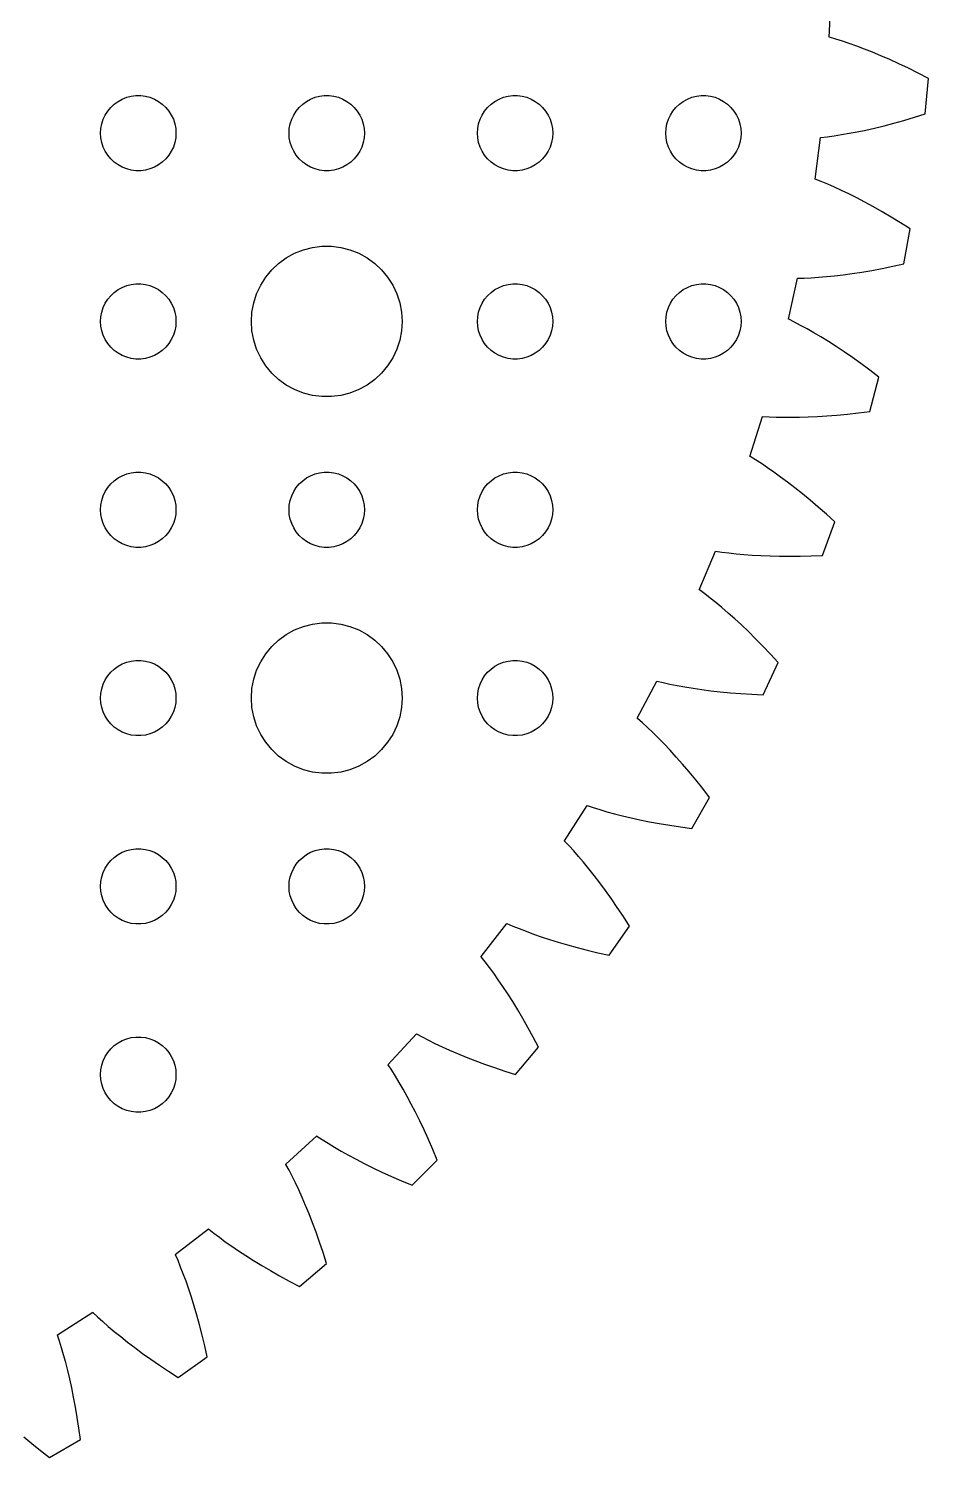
# Model space of a CAD drawing. Header units: metres. Extents: x -69 to 69, y 41 to 179.
# Drawn here: x 33.1 to 69, y 49.8 to 106.7 of the extents above; entities that cross this region are included whole.
import ezdxf

# ---------------------------------------------------------------- set-up
doc = ezdxf.new("R2010")
doc.units = ezdxf.units.M

msp = doc.modelspace()

# ---------------------------------------------------------------- linework, layer by layer
for p, q in [((65.0096, 106.325), (65.0856, 107.995)), ((65.0212, 106.324), (65.0096, 106.325)), ((65.2675, 106.25), (65.0212, 106.324)), ((65.5295, 106.166), (65.2675, 106.25)), ((65.8072, 106.072), (65.5295, 106.166)), ((66.1001, 105.967), (65.8072, 106.072)), ((66.4079, 105.85), (66.1001, 105.967)), ((66.7305, 105.722), (66.4079, 105.85)), ((67.0674, 105.582), (66.7305, 105.722)), ((67.4184, 105.429), (67.0674, 105.582)), ((67.783, 105.262), (67.4184, 105.429)), ((68.161, 105.082), (67.783, 105.262)), ((68.552, 104.888), (68.161, 105.082)), ((68.9556, 104.678), (68.552, 104.888)), ((68.8321, 103.267), (68.9556, 104.678)), ((36.4065, 103.527), (36.5439, 103.656)), ((36.5439, 103.656), (36.6963, 103.766)), ((36.6963, 103.766), (36.8613, 103.857)), ((36.8613, 103.857), (37.0365, 103.927)), ((37.0365, 103.927), (37.2189, 103.973)), ((37.2189, 103.973), (37.4058, 103.997)), ((37.4058, 103.997), (37.5942, 103.997)), ((37.5942, 103.997), (37.7811, 103.973)), ((37.7811, 103.973), (37.9635, 103.927)), ((37.9635, 103.927), (38.1387, 103.857)), ((38.1387, 103.857), (38.3037, 103.766)), ((38.3037, 103.766), (38.4561, 103.656)), ((38.4561, 103.656), (38.5934, 103.527)), ((43.9065, 103.527), (44.0439, 103.656)), ((44.0439, 103.656), (44.1963, 103.766)), ((44.1963, 103.766), (44.3613, 103.857)), ((44.3613, 103.857), (44.5365, 103.927)), ((44.5365, 103.927), (44.7189, 103.973)), ((44.7189, 103.973), (44.9058, 103.997)), ((44.9058, 103.997), (45.0942, 103.997)), ((45.0942, 103.997), (45.2811, 103.973)), ((45.2811, 103.973), (45.4635, 103.927)), ((45.4635, 103.927), (45.6387, 103.857)), ((45.6387, 103.857), (45.8037, 103.766)), ((45.8037, 103.766), (45.9561, 103.656)), ((45.9561, 103.656), (46.0934, 103.527)), ((51.4065, 103.527), (51.5439, 103.656)), ((51.5439, 103.656), (51.6963, 103.766)), ((51.6963, 103.766), (51.8613, 103.857)), ((51.8613, 103.857), (52.0365, 103.927)), ((52.0365, 103.927), (52.2189, 103.973)), ((52.2189, 103.973), (52.4058, 103.997)), ((52.4058, 103.997), (52.5942, 103.997)), ((52.5942, 103.997), (52.7811, 103.973)), ((52.7811, 103.973), (52.9635, 103.927)), ((52.9635, 103.927), (53.1387, 103.857)), ((53.1387, 103.857), (53.3037, 103.766)), ((53.3037, 103.766), (53.4561, 103.656)), ((53.4561, 103.656), (53.5934, 103.527)), ((58.9065, 103.527), (59.0439, 103.656)), ((59.0439, 103.656), (59.1963, 103.766)), ((59.1963, 103.766), (59.3613, 103.857)), ((59.3613, 103.857), (59.5365, 103.927)), ((59.5365, 103.927), (59.7189, 103.973)), ((59.7189, 103.973), (59.9058, 103.997)), ((59.9058, 103.997), (60.0942, 103.997)), ((60.0942, 103.997), (60.2811, 103.973)), ((60.2811, 103.973), (60.4635, 103.927)), ((60.4635, 103.927), (60.6387, 103.857)), ((60.6387, 103.857), (60.8037, 103.766)), ((60.8037, 103.766), (60.9561, 103.656)), ((60.9561, 103.656), (61.0934, 103.527)), ((36.0471, 102.873), (36.1053, 103.052)), ((36.1053, 103.052), (36.1855, 103.223)), ((36.1855, 103.223), (36.2865, 103.382)), ((36.2865, 103.382), (36.4065, 103.527)), ((38.5934, 103.527), (38.7135, 103.382)), ((38.7135, 103.382), (38.8145, 103.223)), ((38.8145, 103.223), (38.8947, 103.052)), ((38.8947, 103.052), (38.9529, 102.873)), ((43.5471, 102.873), (43.6053, 103.052)), ((43.6053, 103.052), (43.6855, 103.223)), ((43.6855, 103.223), (43.7865, 103.382)), ((43.7865, 103.382), (43.9065, 103.527)), ((46.0934, 103.527), (46.2135, 103.382)), ((46.2135, 103.382), (46.3145, 103.223)), ((46.3145, 103.223), (46.3947, 103.052)), ((46.3947, 103.052), (46.4529, 102.873)), ((51.0471, 102.873), (51.1053, 103.052)), ((51.1053, 103.052), (51.1855, 103.223)), ((51.1855, 103.223), (51.2865, 103.382)), ((51.2865, 103.382), (51.4065, 103.527)), ((53.5934, 103.527), (53.7135, 103.382)), ((53.7135, 103.382), (53.8145, 103.223)), ((53.8145, 103.223), (53.8947, 103.052)), ((53.8947, 103.052), (53.9529, 102.873)), ((58.5471, 102.873), (58.6053, 103.052)), ((58.6053, 103.052), (58.6855, 103.223)), ((58.6855, 103.223), (58.7865, 103.382)), ((58.7865, 103.382), (58.9065, 103.527)), ((61.0934, 103.527), (61.2135, 103.382)), ((61.2135, 103.382), (61.3145, 103.223)), ((61.3145, 103.223), (61.3947, 103.052)), ((61.3947, 103.052), (61.4529, 102.873)), ((67.9795, 103.007), (68.3983, 103.131)), ((68.3983, 103.131), (68.8321, 103.267)), ((36, 102.5), (36.0118, 102.688)), ((36.0118, 102.312), (36, 102.5)), ((36.0118, 102.688), (36.0471, 102.873)), ((38.9529, 102.873), (38.9882, 102.688)), ((38.9882, 102.688), (39, 102.5)), ((39, 102.5), (38.9882, 102.312)), ((43.5, 102.5), (43.5118, 102.688)), ((43.5118, 102.312), (43.5, 102.5)), ((43.5118, 102.688), (43.5471, 102.873)), ((46.4529, 102.873), (46.4882, 102.688)), ((46.4882, 102.688), (46.5, 102.5)), ((46.5, 102.5), (46.4882, 102.312)), ((51, 102.5), (51.0118, 102.688)), ((51.0118, 102.312), (51, 102.5)), ((51.0118, 102.688), (51.0471, 102.873)), ((53.9529, 102.873), (53.9882, 102.688)), ((53.9882, 102.688), (54, 102.5)), ((54, 102.5), (53.9882, 102.312)), ((58.5, 102.5), (58.5118, 102.688)), ((58.5118, 102.312), (58.5, 102.5)), ((58.5118, 102.688), (58.5471, 102.873)), ((61.4529, 102.873), (61.4882, 102.688)), ((61.4882, 102.688), (61.5, 102.5)), ((61.5, 102.5), (61.4882, 102.312)), ((65.1998, 102.397), (65.4896, 102.442)), ((65.4896, 102.442), (65.7962, 102.494)), ((65.7962, 102.494), (66.1196, 102.555)), ((66.1196, 102.555), (66.4595, 102.625)), ((66.4595, 102.625), (66.8157, 102.705)), ((66.8157, 102.705), (67.1879, 102.795)), ((67.1879, 102.795), (67.5759, 102.895)), ((67.5759, 102.895), (67.9795, 103.007)), ((36.0471, 102.127), (36.0118, 102.312)), ((36.1053, 101.948), (36.0471, 102.127)), ((36.1855, 101.777), (36.1053, 101.948)), ((38.8947, 101.948), (38.8145, 101.777)), ((38.9529, 102.127), (38.8947, 101.948)), ((38.9882, 102.312), (38.9529, 102.127)), ((43.5471, 102.127), (43.5118, 102.312)), ((43.6053, 101.948), (43.5471, 102.127)), ((43.6855, 101.777), (43.6053, 101.948)), ((46.3947, 101.948), (46.3145, 101.777)), ((46.4529, 102.127), (46.3947, 101.948)), ((46.4882, 102.312), (46.4529, 102.127)), ((51.0471, 102.127), (51.0118, 102.312)), ((51.1053, 101.948), (51.0471, 102.127)), ((51.1855, 101.777), (51.1053, 101.948)), ((53.8947, 101.948), (53.8145, 101.777)), ((53.9529, 102.127), (53.8947, 101.948)), ((53.9882, 102.312), (53.9529, 102.127)), ((58.5471, 102.127), (58.5118, 102.312)), ((58.6053, 101.948), (58.5471, 102.127)), ((58.6855, 101.777), (58.6053, 101.948)), ((61.3947, 101.948), (61.3145, 101.777)), ((61.4529, 102.127), (61.3947, 101.948)), ((61.4882, 102.312), (61.4529, 102.127)), ((64.442, 100.673), (64.6632, 102.33)), ((64.6632, 102.33), (64.6716, 102.329)), ((64.6716, 102.329), (64.9271, 102.36)), ((64.9271, 102.36), (65.1998, 102.397)), ((36.2865, 101.618), (36.1855, 101.777)), ((36.4065, 101.473), (36.2865, 101.618)), ((36.5439, 101.344), (36.4065, 101.473)), ((36.6963, 101.234), (36.5439, 101.344)), ((38.4561, 101.344), (38.3037, 101.234)), ((38.5934, 101.473), (38.4561, 101.344)), ((38.7135, 101.618), (38.5934, 101.473)), ((38.8145, 101.777), (38.7135, 101.618)), ((43.7865, 101.618), (43.6855, 101.777)), ((43.9065, 101.473), (43.7865, 101.618)), ((44.0439, 101.344), (43.9065, 101.473)), ((44.1963, 101.234), (44.0439, 101.344)), ((45.9561, 101.344), (45.8037, 101.234)), ((46.0934, 101.473), (45.9561, 101.344)), ((46.2135, 101.618), (46.0934, 101.473)), ((46.3145, 101.777), (46.2135, 101.618)), ((51.2865, 101.618), (51.1855, 101.777)), ((51.4065, 101.473), (51.2865, 101.618)), ((51.5439, 101.344), (51.4065, 101.473)), ((51.6963, 101.234), (51.5439, 101.344)), ((53.4561, 101.344), (53.3037, 101.234)), ((53.5934, 101.473), (53.4561, 101.344)), ((53.7135, 101.618), (53.5934, 101.473)), ((53.8145, 101.777), (53.7135, 101.618)), ((58.7865, 101.618), (58.6855, 101.777)), ((58.9065, 101.473), (58.7865, 101.618)), ((59.0439, 101.344), (58.9065, 101.473)), ((59.1963, 101.234), (59.0439, 101.344)), ((60.9561, 101.344), (60.8037, 101.234)), ((61.0934, 101.473), (60.9561, 101.344)), ((61.2135, 101.618), (61.0934, 101.473)), ((61.3145, 101.777), (61.2135, 101.618)), ((36.8613, 101.143), (36.6963, 101.234)), ((37.0365, 101.073), (36.8613, 101.143)), ((37.2189, 101.027), (37.0365, 101.073)), ((37.4058, 101.003), (37.2189, 101.027)), ((37.5942, 101.003), (37.4058, 101.003)), ((37.7811, 101.027), (37.5942, 101.003)), ((37.9635, 101.073), (37.7811, 101.027)), ((38.1387, 101.143), (37.9635, 101.073)), ((38.3037, 101.234), (38.1387, 101.143)), ((44.3613, 101.143), (44.1963, 101.234)), ((44.5365, 101.073), (44.3613, 101.143)), ((44.7189, 101.027), (44.5365, 101.073)), ((44.9058, 101.003), (44.7189, 101.027)), ((45.0942, 101.003), (44.9058, 101.003)), ((45.2811, 101.027), (45.0942, 101.003)), ((45.4635, 101.073), (45.2811, 101.027)), ((45.6387, 101.143), (45.4635, 101.073)), ((45.8037, 101.234), (45.6387, 101.143)), ((51.8613, 101.143), (51.6963, 101.234)), ((52.0365, 101.073), (51.8613, 101.143)), ((52.2189, 101.027), (52.0365, 101.073)), ((52.4058, 101.003), (52.2189, 101.027)), ((52.5942, 101.003), (52.4058, 101.003)), ((52.7811, 101.027), (52.5942, 101.003)), ((52.9635, 101.073), (52.7811, 101.027)), ((53.1387, 101.143), (52.9635, 101.073)), ((53.3037, 101.234), (53.1387, 101.143)), ((59.3613, 101.143), (59.1963, 101.234)), ((59.5365, 101.073), (59.3613, 101.143)), ((59.7189, 101.027), (59.5365, 101.073)), ((59.9058, 101.003), (59.7189, 101.027)), ((60.0942, 101.003), (59.9058, 101.003)), ((60.2811, 101.027), (60.0942, 101.003)), ((60.4635, 101.073), (60.2811, 101.027)), ((60.6387, 101.143), (60.4635, 101.073)), ((60.8037, 101.234), (60.6387, 101.143)), ((64.4534, 100.671), (64.442, 100.673)), ((64.6922, 100.576), (64.4534, 100.671)), ((64.946, 100.469), (64.6922, 100.576)), ((65.2144, 100.351), (64.946, 100.469)), ((65.497, 100.221), (65.2144, 100.351)), ((65.7936, 100.078), (65.497, 100.221)), ((66.1037, 99.9227), (65.7936, 100.078)), ((66.4271, 99.7536), (66.1037, 99.9227)), ((66.7634, 99.5704), (66.4271, 99.7536)), ((67.1122, 99.3728), (66.7634, 99.5704)), ((67.473, 99.1603), (67.1122, 99.3728)), ((67.8456, 98.9324), (67.473, 99.1603)), ((68.2294, 98.6886), (67.8456, 98.9324)), ((67.9834, 97.2935), (68.2294, 98.6886)), ((44.0729, 97.8532), (44.4379, 97.9469)), ((44.4379, 97.9469), (44.8116, 97.9941)), ((44.8116, 97.9941), (45.1884, 97.9941)), ((45.1884, 97.9941), (45.5621, 97.9469)), ((45.5621, 97.9469), (45.927, 97.8532)), ((43.0877, 97.3116), (43.3925, 97.533)), ((43.3925, 97.533), (43.7227, 97.7145)), ((43.7227, 97.7145), (44.0729, 97.8532)), ((45.927, 97.8532), (46.2773, 97.7145)), ((46.2773, 97.7145), (46.6075, 97.533)), ((46.6075, 97.533), (46.9123, 97.3116)), ((42.3711, 96.4453), (42.5729, 96.7634)), ((42.5729, 96.7634), (42.8131, 97.0536)), ((42.8131, 97.0536), (43.0877, 97.3116)), ((46.9123, 97.3116), (47.1869, 97.0536)), ((47.1869, 97.0536), (47.427, 96.7634)), ((47.427, 96.7634), (47.6289, 96.4453)), ((64.289, 96.7433), (64.5816, 96.7625)), ((64.5816, 96.7625), (64.8917, 96.7881)), ((64.8917, 96.7881), (65.2191, 96.8206)), ((65.2191, 96.8206), (65.5638, 96.8608)), ((65.5638, 96.8608), (65.9256, 96.9091)), ((65.9256, 96.9091), (66.3042, 96.9662)), ((66.3042, 96.9662), (66.6995, 97.0326)), ((66.6995, 97.0326), (67.1113, 97.1089)), ((67.1113, 97.1089), (67.5393, 97.1956)), ((67.5393, 97.1956), (67.9834, 97.2935)), ((36.5439, 96.1558), (36.6963, 96.2665)), ((36.6963, 96.2665), (36.8613, 96.3573)), ((36.8613, 96.3573), (37.0365, 96.4266)), ((37.0365, 96.4266), (37.2189, 96.4734)), ((37.2189, 96.4734), (37.4058, 96.4971)), ((37.4058, 96.4971), (37.5942, 96.4971)), ((37.5942, 96.4971), (37.7811, 96.4734)), ((37.7811, 96.4734), (37.9635, 96.4266)), ((37.9635, 96.4266), (38.1387, 96.3573)), ((38.1387, 96.3573), (38.3037, 96.2665)), ((38.3037, 96.2665), (38.4561, 96.1558)), ((42.2107, 96.1044), (42.3711, 96.4453)), ((47.6289, 96.4453), (47.7893, 96.1044)), ((51.5439, 96.1558), (51.6963, 96.2665)), ((51.6963, 96.2665), (51.8613, 96.3573)), ((51.8613, 96.3573), (52.0365, 96.4266)), ((52.0365, 96.4266), (52.2189, 96.4734)), ((52.2189, 96.4734), (52.4058, 96.4971)), ((52.4058, 96.4971), (52.5942, 96.4971)), ((52.5942, 96.4971), (52.7811, 96.4734)), ((52.7811, 96.4734), (52.9635, 96.4266)), ((52.9635, 96.4266), (53.1387, 96.3573)), ((53.1387, 96.3573), (53.3037, 96.2665)), ((53.3037, 96.2665), (53.4561, 96.1558)), ((59.0439, 96.1558), (59.1963, 96.2665)), ((59.1963, 96.2665), (59.3613, 96.3573)), ((59.3613, 96.3573), (59.5365, 96.4266)), ((59.5365, 96.4266), (59.7189, 96.4734)), ((59.7189, 96.4734), (59.9058, 96.4971)), ((59.9058, 96.4971), (60.0942, 96.4971)), ((60.0942, 96.4971), (60.2811, 96.4734)), ((60.2811, 96.4734), (60.4635, 96.4266)), ((60.4635, 96.4266), (60.6387, 96.3573)), ((60.6387, 96.3573), (60.8037, 96.2665)), ((60.8037, 96.2665), (60.9561, 96.1558)), ((63.3838, 95.092), (63.7487, 96.7234)), ((63.7487, 96.7234), (63.757, 96.7217)), ((63.757, 96.7217), (64.0141, 96.7299)), ((64.0141, 96.7299), (64.289, 96.7433)), ((36.1053, 95.5522), (36.1855, 95.7226)), ((36.1855, 95.7226), (36.2865, 95.8817)), ((36.2865, 95.8817), (36.4065, 96.0268)), ((36.4065, 96.0268), (36.5439, 96.1558)), ((38.4561, 96.1558), (38.5934, 96.0268)), ((38.5934, 96.0268), (38.7135, 95.8817)), ((38.7135, 95.8817), (38.8145, 95.7226)), ((38.8145, 95.7226), (38.8947, 95.5522)), ((42.0237, 95.376), (42.0942, 95.7461)), ((42.0942, 95.7461), (42.2107, 96.1044)), ((47.7893, 96.1044), (47.9057, 95.7461)), ((47.9057, 95.7461), (47.9763, 95.376)), ((51.1053, 95.5522), (51.1855, 95.7226)), ((51.1855, 95.7226), (51.2865, 95.8817)), ((51.2865, 95.8817), (51.4065, 96.0268)), ((51.4065, 96.0268), (51.5439, 96.1558)), ((53.4561, 96.1558), (53.5934, 96.0268)), ((53.5934, 96.0268), (53.7135, 95.8817)), ((53.7135, 95.8817), (53.8145, 95.7226)), ((53.8145, 95.7226), (53.8947, 95.5522)), ((58.6053, 95.5522), (58.6855, 95.7226)), ((58.6855, 95.7226), (58.7865, 95.8817)), ((58.7865, 95.8817), (58.9065, 96.0268)), ((58.9065, 96.0268), (59.0439, 96.1558)), ((60.9561, 96.1558), (61.0934, 96.0268)), ((61.0934, 96.0268), (61.2135, 95.8817)), ((61.2135, 95.8817), (61.3145, 95.7226)), ((61.3145, 95.7226), (61.3947, 95.5522)), ((36, 95), (36.0118, 95.188)), ((36.0118, 95.188), (36.0471, 95.373)), ((36.0471, 95.373), (36.1053, 95.5522)), ((38.8947, 95.5522), (38.9529, 95.373)), ((38.9529, 95.373), (38.9882, 95.188)), ((38.9882, 95.188), (39, 95)), ((42, 95), (42.0237, 95.376)), ((47.9763, 95.376), (48, 95)), ((51, 95), (51.0118, 95.188)), ((51.0118, 95.188), (51.0471, 95.373)), ((51.0471, 95.373), (51.1053, 95.5522)), ((53.8947, 95.5522), (53.9529, 95.373)), ((53.9529, 95.373), (53.9882, 95.188)), ((53.9882, 95.188), (54, 95)), ((58.5, 95), (58.5118, 95.188)), ((58.5118, 95.188), (58.5471, 95.373)), ((58.5471, 95.373), (58.6053, 95.5522)), ((61.3947, 95.5522), (61.4529, 95.373)), ((61.4529, 95.373), (61.4882, 95.188)), ((61.4882, 95.188), (61.5, 95)), ((63.3951, 95.0894), (63.3838, 95.092)), ((63.6247, 94.9733), (63.3951, 95.0894)), ((36.0118, 94.812), (36, 95)), ((36.0471, 94.627), (36.0118, 94.812)), ((36.1053, 94.4478), (36.0471, 94.627)), ((38.9529, 94.627), (38.8947, 94.4478)), ((38.9882, 94.812), (38.9529, 94.627)), ((39, 95), (38.9882, 94.812)), ((42.0237, 94.624), (42, 95)), ((42.0942, 94.2539), (42.0237, 94.624)), ((47.9763, 94.624), (47.9057, 94.2539)), ((48, 95), (47.9763, 94.624)), ((51.0118, 94.812), (51, 95)), ((51.0471, 94.627), (51.0118, 94.812)), ((51.1053, 94.4478), (51.0471, 94.627)), ((53.9529, 94.627), (53.8947, 94.4478)), ((53.9882, 94.812), (53.9529, 94.627)), ((54, 95), (53.9882, 94.812)), ((58.5118, 94.812), (58.5, 95)), ((58.5471, 94.627), (58.5118, 94.812)), ((58.6053, 94.4478), (58.5471, 94.627)), ((61.4529, 94.627), (61.3947, 94.4478)), ((61.4882, 94.812), (61.4529, 94.627)), ((61.5, 95), (61.4882, 94.812)), ((63.8682, 94.8449), (63.6247, 94.9733)), ((64.1252, 94.7039), (63.8682, 94.8449)), ((64.3954, 94.5497), (64.1252, 94.7039)), ((64.6785, 94.3818), (64.3954, 94.5497)), ((36.1855, 94.2774), (36.1053, 94.4478)), ((36.2865, 94.1183), (36.1855, 94.2774)), ((36.4065, 93.9732), (36.2865, 94.1183)), ((36.5439, 93.8442), (36.4065, 93.9732)), ((38.5934, 93.9732), (38.4561, 93.8442)), ((38.7135, 94.1183), (38.5934, 93.9732)), ((38.8145, 94.2774), (38.7135, 94.1183)), ((38.8947, 94.4478), (38.8145, 94.2774)), ((42.2107, 93.8956), (42.0942, 94.2539)), ((47.9057, 94.2539), (47.7893, 93.8956)), ((51.1855, 94.2774), (51.1053, 94.4478)), ((51.2865, 94.1183), (51.1855, 94.2774)), ((51.4065, 93.9732), (51.2865, 94.1183)), ((51.5439, 93.8442), (51.4065, 93.9732)), ((53.5934, 93.9732), (53.4561, 93.8442)), ((53.7135, 94.1183), (53.5934, 93.9732)), ((53.8145, 94.2774), (53.7135, 94.1183)), ((53.8947, 94.4478), (53.8145, 94.2774)), ((58.6855, 94.2774), (58.6053, 94.4478)), ((58.7865, 94.1183), (58.6855, 94.2774)), ((58.9065, 93.9732), (58.7865, 94.1183)), ((59.0439, 93.8442), (58.9065, 93.9732)), ((61.0934, 93.9732), (60.9561, 93.8442)), ((61.2135, 94.1183), (61.0934, 93.9732)), ((61.3145, 94.2774), (61.2135, 94.1183)), ((61.3947, 94.4478), (61.3145, 94.2774)), ((64.9739, 94.1997), (64.6785, 94.3818)), ((65.2813, 94.003), (64.9739, 94.1997)), ((65.6004, 93.7913), (65.2813, 94.003)), ((36.6963, 93.7335), (36.5439, 93.8442)), ((36.8613, 93.6428), (36.6963, 93.7335)), ((37.0365, 93.5734), (36.8613, 93.6428)), ((37.2189, 93.5266), (37.0365, 93.5734)), ((37.4058, 93.503), (37.2189, 93.5266)), ((37.5942, 93.503), (37.4058, 93.503)), ((37.7811, 93.5266), (37.5942, 93.503)), ((37.9635, 93.5734), (37.7811, 93.5266)), ((38.1387, 93.6428), (37.9635, 93.5734)), ((38.3037, 93.7335), (38.1387, 93.6428)), ((38.4561, 93.8442), (38.3037, 93.7335)), ((42.3711, 93.5547), (42.2107, 93.8956)), ((42.5729, 93.2366), (42.3711, 93.5547)), ((47.6289, 93.5547), (47.427, 93.2366)), ((47.7893, 93.8956), (47.6289, 93.5547)), ((51.6963, 93.7335), (51.5439, 93.8442)), ((51.8613, 93.6428), (51.6963, 93.7335)), ((52.0365, 93.5734), (51.8613, 93.6428)), ((52.2189, 93.5266), (52.0365, 93.5734)), ((52.4058, 93.503), (52.2189, 93.5266)), ((52.5942, 93.503), (52.4058, 93.503)), ((52.7811, 93.5266), (52.5942, 93.503)), ((52.9635, 93.5734), (52.7811, 93.5266)), ((53.1387, 93.6428), (52.9635, 93.5734)), ((53.3037, 93.7335), (53.1387, 93.6428)), ((53.4561, 93.8442), (53.3037, 93.7335)), ((59.1963, 93.7335), (59.0439, 93.8442)), ((59.3613, 93.6428), (59.1963, 93.7335)), ((59.5365, 93.5734), (59.3613, 93.6428)), ((59.7189, 93.5266), (59.5365, 93.5734)), ((59.9058, 93.503), (59.7189, 93.5266)), ((60.0942, 93.503), (59.9058, 93.503)), ((60.2811, 93.5266), (60.0942, 93.503)), ((60.4635, 93.5734), (60.2811, 93.5266)), ((60.6387, 93.6428), (60.4635, 93.5734)), ((60.8037, 93.7335), (60.6387, 93.6428)), ((60.9561, 93.8442), (60.8037, 93.7335)), ((65.9306, 93.5641), (65.6004, 93.7913)), ((66.2715, 93.3209), (65.9306, 93.5641)), ((42.8131, 92.9464), (42.5729, 93.2366)), ((43.0877, 92.6885), (42.8131, 92.9464)), ((47.1869, 92.9464), (46.9123, 92.6885)), ((47.427, 93.2366), (47.1869, 92.9464)), ((66.6228, 93.0614), (66.2715, 93.3209)), ((66.6172, 91.4167), (66.9839, 92.785)), ((66.9839, 92.785), (66.6228, 93.0614)), ((43.3925, 92.467), (43.0877, 92.6885)), ((43.7227, 92.2855), (43.3925, 92.467)), ((44.0729, 92.1468), (43.7227, 92.2855)), ((46.2773, 92.2855), (45.927, 92.1468)), ((46.6075, 92.467), (46.2773, 92.2855)), ((46.9123, 92.6885), (46.6075, 92.467)), ((44.4379, 92.0531), (44.0729, 92.1468)), ((44.8116, 92.0059), (44.4379, 92.0531)), ((45.1884, 92.0059), (44.8116, 92.0059)), ((45.5621, 92.0531), (45.1884, 92.0059)), ((45.927, 92.1468), (45.5621, 92.0531)), ((61.8433, 89.6245), (62.349, 91.2179)), ((62.349, 91.2179), (62.3571, 91.2154)), ((62.3571, 91.2154), (62.614, 91.2012)), ((62.614, 91.2012), (62.889, 91.1906)), ((62.889, 91.1906), (63.1821, 91.1842)), ((63.1821, 91.1842), (63.4933, 91.1827)), ((63.4933, 91.1827), (63.8223, 91.1866)), ((63.8223, 91.1866), (64.1692, 91.1965)), ((64.1692, 91.1965), (64.5338, 91.2131)), ((64.5338, 91.2131), (64.9159, 91.237)), ((64.9159, 91.237), (65.3155, 91.2687)), ((65.3155, 91.2687), (65.7324, 91.3088)), ((65.7324, 91.3088), (66.1664, 91.3579)), ((66.1664, 91.3579), (66.6172, 91.4167)), ((61.8543, 89.6209), (61.8433, 89.6245)), ((62.0729, 89.4852), (61.8543, 89.6209)), ((62.3043, 89.3361), (62.0729, 89.4852)), ((36.6963, 88.7665), (36.8613, 88.8573)), ((36.8613, 88.8573), (37.0365, 88.9266)), ((37.0365, 88.9266), (37.2189, 88.9734)), ((37.2189, 88.9734), (37.4058, 88.997)), ((37.4058, 88.997), (37.5942, 88.997)), ((37.5942, 88.997), (37.7811, 88.9734)), ((37.7811, 88.9734), (37.9635, 88.9266)), ((37.9635, 88.9266), (38.1387, 88.8573)), ((38.1387, 88.8573), (38.3037, 88.7665)), ((44.1963, 88.7665), (44.3613, 88.8573)), ((44.3613, 88.8573), (44.5365, 88.9266)), ((44.5365, 88.9266), (44.7189, 88.9734)), ((44.7189, 88.9734), (44.9058, 88.997)), ((44.9058, 88.997), (45.0942, 88.997)), ((45.0942, 88.997), (45.2811, 88.9734)), ((45.2811, 88.9734), (45.4635, 88.9266)), ((45.4635, 88.9266), (45.6387, 88.8573)), ((45.6387, 88.8573), (45.8037, 88.7665)), ((51.6963, 88.7665), (51.8613, 88.8573)), ((51.8613, 88.8573), (52.0365, 88.9266)), ((52.0365, 88.9266), (52.2189, 88.9734)), ((52.2189, 88.9734), (52.4058, 88.997)), ((52.4058, 88.997), (52.5942, 88.997)), ((52.5942, 88.997), (52.7811, 88.9734)), ((52.7811, 88.9734), (52.9635, 88.9266)), ((52.9635, 88.9266), (53.1387, 88.8573)), ((53.1387, 88.8573), (53.3037, 88.7665)), ((62.5481, 89.1732), (62.3043, 89.3361)), ((62.8038, 88.996), (62.5481, 89.1732)), ((63.0711, 88.8041), (62.8038, 88.996)), ((63.3495, 88.597), (63.0711, 88.8041)), ((36.1053, 88.0522), (36.1855, 88.2226)), ((36.1855, 88.2226), (36.2865, 88.3817)), ((36.2865, 88.3817), (36.4065, 88.5268)), ((36.4065, 88.5268), (36.5439, 88.6558)), ((36.5439, 88.6558), (36.6963, 88.7665)), ((38.3037, 88.7665), (38.4561, 88.6558)), ((38.4561, 88.6558), (38.5934, 88.5268)), ((38.5934, 88.5268), (38.7135, 88.3817)), ((38.7135, 88.3817), (38.8145, 88.2226)), ((38.8145, 88.2226), (38.8947, 88.0522)), ((43.6053, 88.0522), (43.6855, 88.2226)), ((43.6855, 88.2226), (43.7865, 88.3817)), ((43.7865, 88.3817), (43.9065, 88.5268)), ((43.9065, 88.5268), (44.0439, 88.6558)), ((44.0439, 88.6558), (44.1963, 88.7665)), ((45.8037, 88.7665), (45.9561, 88.6558)), ((45.9561, 88.6558), (46.0934, 88.5268)), ((46.0934, 88.5268), (46.2135, 88.3817)), ((46.2135, 88.3817), (46.3145, 88.2226)), ((46.3145, 88.2226), (46.3947, 88.0522)), ((51.1053, 88.0522), (51.1855, 88.2226)), ((51.1855, 88.2226), (51.2865, 88.3817)), ((51.2865, 88.3817), (51.4065, 88.5268)), ((51.4065, 88.5268), (51.5439, 88.6558)), ((51.5439, 88.6558), (51.6963, 88.7665)), ((53.3037, 88.7665), (53.4561, 88.6558)), ((53.4561, 88.6558), (53.5934, 88.5268)), ((53.5934, 88.5268), (53.7135, 88.3817)), ((53.7135, 88.3817), (53.8145, 88.2226)), ((53.8145, 88.2226), (53.8947, 88.0522)), ((63.6387, 88.3743), (63.3495, 88.597)), ((63.938, 88.1355), (63.6387, 88.3743)), ((36, 87.5), (36.0118, 87.688)), ((36.0118, 87.688), (36.0471, 87.873)), ((36.0471, 87.873), (36.1053, 88.0522)), ((38.8947, 88.0522), (38.9529, 87.873)), ((38.9529, 87.873), (38.9882, 87.688)), ((38.9882, 87.688), (39, 87.5)), ((43.5, 87.5), (43.5118, 87.688)), ((43.5118, 87.688), (43.5471, 87.873)), ((43.5471, 87.873), (43.6053, 88.0522)), ((46.3947, 88.0522), (46.4529, 87.873)), ((46.4529, 87.873), (46.4882, 87.688)), ((46.4882, 87.688), (46.5, 87.5)), ((51, 87.5), (51.0118, 87.688)), ((51.0118, 87.688), (51.0471, 87.873)), ((51.0471, 87.873), (51.1053, 88.0522)), ((53.8947, 88.0522), (53.9529, 87.873)), ((53.9529, 87.873), (53.9882, 87.688)), ((53.9882, 87.688), (54, 87.5)), ((64.2472, 87.8804), (63.938, 88.1355)), ((64.5657, 87.6084), (64.2472, 87.8804)), ((36.0118, 87.312), (36, 87.5)), ((36.0471, 87.127), (36.0118, 87.312)), ((36.1053, 86.9478), (36.0471, 87.127)), ((38.9529, 87.127), (38.8947, 86.9478)), ((38.9882, 87.312), (38.9529, 87.127)), ((39, 87.5), (38.9882, 87.312)), ((43.5118, 87.312), (43.5, 87.5)), ((43.5471, 87.127), (43.5118, 87.312)), ((43.6053, 86.9478), (43.5471, 87.127)), ((46.4529, 87.127), (46.3947, 86.9478)), ((46.4882, 87.312), (46.4529, 87.127)), ((46.5, 87.5), (46.4882, 87.312)), ((51.0118, 87.312), (51, 87.5)), ((51.0471, 87.127), (51.0118, 87.312)), ((51.1053, 86.9478), (51.0471, 87.127)), ((53.9529, 87.127), (53.8947, 86.9478)), ((53.9882, 87.312), (53.9529, 87.127)), ((54, 87.5), (53.9882, 87.312)), ((64.893, 87.3192), (64.5657, 87.6084)), ((65.2286, 87.0125), (64.893, 87.3192)), ((36.1855, 86.7774), (36.1053, 86.9478)), ((36.2865, 86.6183), (36.1855, 86.7774)), ((36.4065, 86.4732), (36.2865, 86.6183)), ((38.7135, 86.6183), (38.5934, 86.4732)), ((38.8145, 86.7774), (38.7135, 86.6183)), ((38.8947, 86.9478), (38.8145, 86.7774)), ((43.6855, 86.7774), (43.6053, 86.9478)), ((43.7865, 86.6183), (43.6855, 86.7774)), ((43.9065, 86.4732), (43.7865, 86.6183)), ((46.2135, 86.6183), (46.0934, 86.4732)), ((46.3145, 86.7774), (46.2135, 86.6183)), ((46.3947, 86.9478), (46.3145, 86.7774)), ((51.1855, 86.7774), (51.1053, 86.9478)), ((51.2865, 86.6183), (51.1855, 86.7774)), ((51.4065, 86.4732), (51.2865, 86.6183)), ((53.7135, 86.6183), (53.5934, 86.4732)), ((53.8145, 86.7774), (53.7135, 86.6183)), ((53.8947, 86.9478), (53.8145, 86.7774)), ((64.7441, 85.6813), (65.2286, 87.0125)), ((36.5439, 86.3442), (36.4065, 86.4732)), ((36.6963, 86.2335), (36.5439, 86.3442)), ((36.8613, 86.1428), (36.6963, 86.2335)), ((37.0365, 86.0734), (36.8613, 86.1428)), ((37.2189, 86.0266), (37.0365, 86.0734)), ((37.4058, 86.003), (37.2189, 86.0266)), ((37.5942, 86.003), (37.4058, 86.003)), ((37.7811, 86.0266), (37.5942, 86.003)), ((37.9635, 86.0734), (37.7811, 86.0266)), ((38.1387, 86.1428), (37.9635, 86.0734)), ((38.3037, 86.2335), (38.1387, 86.1428)), ((38.4561, 86.3442), (38.3037, 86.2335)), ((38.5934, 86.4732), (38.4561, 86.3442)), ((44.0439, 86.3442), (43.9065, 86.4732)), ((44.1963, 86.2335), (44.0439, 86.3442)), ((44.3613, 86.1428), (44.1963, 86.2335)), ((44.5365, 86.0734), (44.3613, 86.1428)), ((44.7189, 86.0266), (44.5365, 86.0734)), ((44.9058, 86.003), (44.7189, 86.0266)), ((45.0942, 86.003), (44.9058, 86.003)), ((45.2811, 86.0266), (45.0942, 86.003)), ((45.4635, 86.0734), (45.2811, 86.0266)), ((45.6387, 86.1428), (45.4635, 86.0734)), ((45.8037, 86.2335), (45.6387, 86.1428)), ((45.9561, 86.3442), (45.8037, 86.2335)), ((46.0934, 86.4732), (45.9561, 86.3442)), ((51.5439, 86.3442), (51.4065, 86.4732)), ((51.6963, 86.2335), (51.5439, 86.3442)), ((51.8613, 86.1428), (51.6963, 86.2335)), ((52.0365, 86.0734), (51.8613, 86.1428)), ((52.2189, 86.0266), (52.0365, 86.0734)), ((52.4058, 86.003), (52.2189, 86.0266)), ((52.5942, 86.003), (52.4058, 86.003)), ((52.7811, 86.0266), (52.5942, 86.003)), ((52.9635, 86.0734), (52.7811, 86.0266)), ((53.1387, 86.1428), (52.9635, 86.0734)), ((53.3037, 86.2335), (53.1387, 86.1428)), ((53.4561, 86.3442), (53.3037, 86.2335)), ((53.5934, 86.4732), (53.4561, 86.3442)), ((59.8321, 84.312), (60.4747, 85.8553)), ((60.4747, 85.8553), (60.4826, 85.8521)), ((60.4826, 85.8521), (60.7373, 85.8156)), ((60.7373, 85.8156), (61.0103, 85.781)), ((61.0103, 85.781), (61.3018, 85.7491)), ((61.3018, 85.7491), (61.6116, 85.7205)), ((61.6116, 85.7205), (61.9398, 85.6957)), ((61.9398, 85.6957), (62.2862, 85.6754)), ((62.2862, 85.6754), (62.6508, 85.6601)), ((62.6508, 85.6601), (63.0336, 85.6506)), ((63.0336, 85.6506), (63.4344, 85.6473)), ((63.4344, 85.6473), (63.8532, 85.6509)), ((63.8532, 85.6509), (64.2898, 85.6621)), ((64.2898, 85.6621), (64.7441, 85.6813)), ((59.8428, 84.3075), (59.8321, 84.312)), ((60.0487, 84.1532), (59.8428, 84.3075)), ((60.2662, 83.9846), (60.0487, 84.1532)), ((60.4949, 83.8011), (60.2662, 83.9846)), ((60.7342, 83.6022), (60.4949, 83.8011)), ((60.9838, 83.3877), (60.7342, 83.6022)), ((61.2431, 83.1572), (60.9838, 83.3877)), ((61.5117, 82.9101), (61.2431, 83.1572)), ((43.0877, 82.3116), (43.3925, 82.533)), ((43.3925, 82.533), (43.7227, 82.7145)), ((43.7227, 82.7145), (44.0729, 82.8532)), ((44.0729, 82.8532), (44.4379, 82.9469)), ((44.4379, 82.9469), (44.8116, 82.9941)), ((44.8116, 82.9941), (45.1884, 82.9941)), ((45.1884, 82.9941), (45.5621, 82.9469)), ((45.5621, 82.9469), (45.927, 82.8532)), ((45.927, 82.8532), (46.2773, 82.7145)), ((46.2773, 82.7145), (46.6075, 82.533)), ((46.6075, 82.533), (46.9123, 82.3116)), ((61.7891, 82.6462), (61.5117, 82.9101)), ((62.0749, 82.365), (61.7891, 82.6462)), ((42.5729, 81.7634), (42.8131, 82.0536)), ((42.8131, 82.0536), (43.0877, 82.3116)), ((46.9123, 82.3116), (47.1869, 82.0536)), ((47.1869, 82.0536), (47.427, 81.7634)), ((62.3684, 82.0663), (62.0749, 82.365)), ((62.6693, 81.7498), (62.3684, 82.0663)), ((36.8613, 81.3573), (37.0365, 81.4266)), ((37.0365, 81.4266), (37.2189, 81.4734)), ((37.2189, 81.4734), (37.4058, 81.497)), ((37.4058, 81.497), (37.5942, 81.497)), ((37.5942, 81.497), (37.7811, 81.4734)), ((37.7811, 81.4734), (37.9635, 81.4266)), ((37.9635, 81.4266), (38.1387, 81.3573)), ((42.2107, 81.1044), (42.3711, 81.4453)), ((42.3711, 81.4453), (42.5729, 81.7634)), ((47.427, 81.7634), (47.6289, 81.4453)), ((47.6289, 81.4453), (47.7893, 81.1044)), ((51.8613, 81.3573), (52.0365, 81.4266)), ((52.0365, 81.4266), (52.2189, 81.4734)), ((52.2189, 81.4734), (52.4058, 81.497)), ((52.4058, 81.497), (52.5942, 81.497)), ((52.5942, 81.497), (52.7811, 81.4734)), ((52.7811, 81.4734), (52.9635, 81.4266)), ((52.9635, 81.4266), (53.1387, 81.3573)), ((62.3782, 80.131), (62.9769, 81.4149)), ((62.9769, 81.4149), (62.6693, 81.7498)), ((36.1855, 80.7226), (36.2865, 80.8817)), ((36.2865, 80.8817), (36.4065, 81.0268)), ((36.4065, 81.0268), (36.5439, 81.1558)), ((36.5439, 81.1558), (36.6963, 81.2665)), ((36.6963, 81.2665), (36.8613, 81.3573)), ((38.1387, 81.3573), (38.3037, 81.2665)), ((38.3037, 81.2665), (38.4561, 81.1558)), ((38.4561, 81.1558), (38.5934, 81.0268)), ((38.5934, 81.0268), (38.7135, 80.8817)), ((38.7135, 80.8817), (38.8145, 80.7226)), ((42.0942, 80.7461), (42.2107, 81.1044)), ((47.7893, 81.1044), (47.9057, 80.7461)), ((51.1855, 80.7226), (51.2865, 80.8817)), ((51.2865, 80.8817), (51.4065, 81.0268)), ((51.4065, 81.0268), (51.5439, 81.1558)), ((51.5439, 81.1558), (51.6963, 81.2665)), ((51.6963, 81.2665), (51.8613, 81.3573)), ((53.1387, 81.3573), (53.3037, 81.2665)), ((53.3037, 81.2665), (53.4561, 81.1558)), ((53.4561, 81.1558), (53.5934, 81.0268)), ((53.5934, 81.0268), (53.7135, 80.8817)), ((53.7135, 80.8817), (53.8145, 80.7226)), ((36.0118, 80.188), (36.0471, 80.373)), ((36.0471, 80.373), (36.1053, 80.5522)), ((36.1053, 80.5522), (36.1855, 80.7226)), ((38.8145, 80.7226), (38.8947, 80.5522)), ((38.8947, 80.5522), (38.9529, 80.373)), ((38.9529, 80.373), (38.9882, 80.188)), ((42, 80), (42.0237, 80.376)), ((42.0237, 80.376), (42.0942, 80.7461)), ((47.9057, 80.7461), (47.9763, 80.376)), ((47.9763, 80.376), (48, 80)), ((51.0118, 80.188), (51.0471, 80.373)), ((51.0471, 80.373), (51.1053, 80.5522)), ((51.1053, 80.5522), (51.1855, 80.7226)), ((53.8145, 80.7226), (53.8947, 80.5522)), ((53.8947, 80.5522), (53.9529, 80.373)), ((53.9529, 80.373), (53.9882, 80.188)), ((57.3656, 79.1951), (58.1403, 80.6765)), ((58.1403, 80.6765), (58.1478, 80.6726)), ((58.1478, 80.6726), (58.3983, 80.614)), ((58.3983, 80.614), (58.6674, 80.5558)), ((58.6674, 80.5558), (58.9549, 80.4986)), ((58.9549, 80.4986), (59.2611, 80.4431)), ((59.2611, 80.4431), (59.5858, 80.3898)), ((59.5858, 80.3898), (59.9291, 80.3393)), ((59.9291, 80.3393), (60.291, 80.2924)), ((60.291, 80.2924), (60.6715, 80.2495)), ((60.6715, 80.2495), (61.0706, 80.2113)), ((36, 80), (36.0118, 80.188)), ((36.0118, 79.812), (36, 80)), ((36.0471, 79.627), (36.0118, 79.812)), ((38.9882, 79.812), (38.9529, 79.627)), ((38.9882, 80.188), (39, 80)), ((39, 80), (38.9882, 79.812)), ((42.0237, 79.624), (42, 80)), ((48, 80), (47.9763, 79.624)), ((51, 80), (51.0118, 80.188)), ((51.0118, 79.812), (51, 80)), ((51.0471, 79.627), (51.0118, 79.812)), ((53.9882, 79.812), (53.9529, 79.627)), ((53.9882, 80.188), (54, 80)), ((54, 80), (53.9882, 79.812)), ((61.0706, 80.2113), (61.4881, 80.1784)), ((61.4881, 80.1784), (61.924, 80.1515)), ((61.924, 80.1515), (62.3782, 80.131)), ((36.1053, 79.4478), (36.0471, 79.627)), ((36.1855, 79.2774), (36.1053, 79.4478)), ((36.2865, 79.1183), (36.1855, 79.2774)), ((36.4065, 78.9732), (36.2865, 79.1183)), ((38.7135, 79.1183), (38.5934, 78.9732)), ((38.8145, 79.2774), (38.7135, 79.1183)), ((38.8947, 79.4478), (38.8145, 79.2774)), ((38.9529, 79.627), (38.8947, 79.4478)), ((42.0942, 79.2539), (42.0237, 79.624)), ((42.2107, 78.8956), (42.0942, 79.2539)), ((47.9057, 79.2539), (47.7893, 78.8956)), ((47.9763, 79.624), (47.9057, 79.2539)), ((51.1053, 79.4478), (51.0471, 79.627)), ((51.1855, 79.2774), (51.1053, 79.4478)), ((51.2865, 79.1183), (51.1855, 79.2774)), ((51.4065, 78.9732), (51.2865, 79.1183)), ((53.7135, 79.1183), (53.5934, 78.9732)), ((53.8145, 79.2774), (53.7135, 79.1183)), ((53.8947, 79.4478), (53.8145, 79.2774)), ((53.9529, 79.627), (53.8947, 79.4478)), ((57.3758, 79.1896), (57.3656, 79.1951)), ((57.5675, 79.018), (57.3758, 79.1896)), ((36.5439, 78.8442), (36.4065, 78.9732)), ((36.6963, 78.7335), (36.5439, 78.8442)), ((36.8613, 78.6428), (36.6963, 78.7335)), ((37.0365, 78.5734), (36.8613, 78.6428)), ((37.2189, 78.5266), (37.0365, 78.5734)), ((37.9635, 78.5734), (37.7811, 78.5266)), ((38.1387, 78.6428), (37.9635, 78.5734)), ((38.3037, 78.7335), (38.1387, 78.6428)), ((38.4561, 78.8442), (38.3037, 78.7335)), ((38.5934, 78.9732), (38.4561, 78.8442)), ((42.3711, 78.5547), (42.2107, 78.8956)), ((42.5729, 78.2366), (42.3711, 78.5547)), ((47.6289, 78.5547), (47.427, 78.2366)), ((47.7893, 78.8956), (47.6289, 78.5547)), ((51.5439, 78.8442), (51.4065, 78.9732)), ((51.6963, 78.7335), (51.5439, 78.8442)), ((51.8613, 78.6428), (51.6963, 78.7335)), ((52.0365, 78.5734), (51.8613, 78.6428)), ((52.2189, 78.5266), (52.0365, 78.5734)), ((52.9635, 78.5734), (52.7811, 78.5266)), ((53.1387, 78.6428), (52.9635, 78.5734)), ((53.3037, 78.7335), (53.1387, 78.6428)), ((53.4561, 78.8442), (53.3037, 78.7335)), ((53.5934, 78.9732), (53.4561, 78.8442)), ((57.7695, 78.831), (57.5675, 79.018)), ((57.9813, 78.6283), (57.7695, 78.831)), ((58.2024, 78.4094), (57.9813, 78.6283)), ((37.4058, 78.503), (37.2189, 78.5266)), ((37.5942, 78.503), (37.4058, 78.503)), ((37.7811, 78.5266), (37.5942, 78.503)), ((42.8131, 77.9464), (42.5729, 78.2366)), ((47.427, 78.2366), (47.1869, 77.9464)), ((52.4058, 78.503), (52.2189, 78.5266)), ((52.5942, 78.503), (52.4058, 78.503)), ((52.7811, 78.5266), (52.5942, 78.503)), ((58.4323, 78.1739), (58.2024, 78.4094)), ((58.6705, 77.9216), (58.4323, 78.1739)), ((43.0877, 77.6885), (42.8131, 77.9464)), ((43.3925, 77.467), (43.0877, 77.6885)), ((43.7227, 77.2855), (43.3925, 77.467)), ((46.6075, 77.467), (46.2773, 77.2855)), ((46.9123, 77.6885), (46.6075, 77.467)), ((47.1869, 77.9464), (46.9123, 77.6885)), ((58.9166, 77.6521), (58.6705, 77.9216)), ((59.17, 77.365), (58.9166, 77.6521)), ((44.0729, 77.1468), (43.7227, 77.2855)), ((44.4379, 77.0531), (44.0729, 77.1468)), ((44.8116, 77.0059), (44.4379, 77.0531)), ((45.1884, 77.0059), (44.8116, 77.0059)), ((45.5621, 77.0531), (45.1884, 77.0059)), ((45.927, 77.1468), (45.5621, 77.0531)), ((46.2773, 77.2855), (45.927, 77.1468)), ((59.4301, 77.06), (59.17, 77.365)), ((59.6965, 76.7369), (59.4301, 77.06)), ((59.9686, 76.3953), (59.6965, 76.7369)), ((60.2459, 76.0349), (59.9686, 76.3953)), ((54.4625, 74.3125), (55.3633, 75.7208)), ((55.3633, 75.7208), (55.3705, 75.7163)), ((55.3705, 75.7163), (55.615, 75.6361)), ((59.5376, 74.8081), (60.2459, 76.0349)), ((55.615, 75.6361), (55.8779, 75.5546)), ((55.8779, 75.5546), (56.1594, 75.4726)), ((56.1594, 75.4726), (56.4595, 75.3906)), ((56.4595, 75.3906), (56.7783, 75.3092)), ((56.7783, 75.3092), (57.116, 75.229)), ((57.116, 75.229), (57.4724, 75.1507)), ((57.4724, 75.1507), (57.8477, 75.0748)), ((57.8477, 75.0748), (58.2419, 75.002)), ((58.2419, 75.002), (58.655, 74.9329)), ((58.655, 74.9329), (59.0869, 74.868)), ((59.0869, 74.868), (59.5376, 74.8081)), ((37.2189, 73.9734), (37.4058, 73.997)), ((37.4058, 73.997), (37.5942, 73.997)), ((37.5942, 73.997), (37.7811, 73.9734)), ((44.7189, 73.9734), (44.9058, 73.997)), ((44.9058, 73.997), (45.0942, 73.997)), ((45.0942, 73.997), (45.2811, 73.9734)), ((54.4722, 74.3062), (54.4625, 74.3125)), ((54.6482, 74.1186), (54.4722, 74.3062)), ((54.8331, 73.9147), (54.6482, 74.1186)), ((36.2865, 73.3817), (36.4065, 73.5268)), ((36.4065, 73.5268), (36.5439, 73.6558)), ((36.5439, 73.6558), (36.6963, 73.7665)), ((36.6963, 73.7665), (36.8613, 73.8572)), ((36.8613, 73.8572), (37.0365, 73.9266)), ((37.0365, 73.9266), (37.2189, 73.9734)), ((37.7811, 73.9734), (37.9635, 73.9266)), ((37.9635, 73.9266), (38.1387, 73.8572)), ((38.1387, 73.8572), (38.3037, 73.7665)), ((38.3037, 73.7665), (38.4561, 73.6558)), ((38.4561, 73.6558), (38.5934, 73.5268)), ((38.5934, 73.5268), (38.7135, 73.3817)), ((43.7865, 73.3817), (43.9065, 73.5268)), ((43.9065, 73.5268), (44.0439, 73.6558)), ((44.0439, 73.6558), (44.1963, 73.7665)), ((44.1963, 73.7665), (44.3613, 73.8572)), ((44.3613, 73.8572), (44.5365, 73.9266)), ((44.5365, 73.9266), (44.7189, 73.9734)), ((45.2811, 73.9734), (45.4635, 73.9266)), ((45.4635, 73.9266), (45.6387, 73.8572)), ((45.6387, 73.8572), (45.8037, 73.7665)), ((45.8037, 73.7665), (45.9561, 73.6558)), ((45.9561, 73.6558), (46.0934, 73.5268)), ((46.0934, 73.5268), (46.2135, 73.3817)), ((55.0264, 73.6942), (54.8331, 73.9147)), ((55.2276, 73.4569), (55.0264, 73.6942)), ((55.4361, 73.2023), (55.2276, 73.4569)), ((36.0118, 72.688), (36.0471, 72.873)), ((36.0471, 72.873), (36.1053, 73.0522)), ((36.1053, 73.0522), (36.1855, 73.2226)), ((36.1855, 73.2226), (36.2865, 73.3817)), ((38.7135, 73.3817), (38.8145, 73.2226)), ((38.8145, 73.2226), (38.8947, 73.0522)), ((38.8947, 73.0522), (38.9529, 72.873)), ((38.9529, 72.873), (38.9882, 72.688)), ((43.5118, 72.688), (43.5471, 72.873)), ((43.5471, 72.873), (43.6053, 73.0522)), ((43.6053, 73.0522), (43.6855, 73.2226)), ((43.6855, 73.2226), (43.7865, 73.3817)), ((46.2135, 73.3817), (46.3145, 73.2226)), ((46.3145, 73.2226), (46.3947, 73.0522)), ((46.3947, 73.0522), (46.4529, 72.873)), ((46.4529, 72.873), (46.4882, 72.688)), ((55.6515, 72.9302), (55.4361, 73.2023)), ((55.8731, 72.6402), (55.6515, 72.9302)), ((36, 72.5), (36.0118, 72.688)), ((36.0118, 72.312), (36, 72.5)), ((36.0471, 72.127), (36.0118, 72.312)), ((38.9882, 72.312), (38.9529, 72.127)), ((38.9882, 72.688), (39, 72.5)), ((39, 72.5), (38.9882, 72.312)), ((43.5, 72.5), (43.5118, 72.688)), ((43.5118, 72.312), (43.5, 72.5)), ((43.5471, 72.127), (43.5118, 72.312)), ((46.4882, 72.312), (46.4529, 72.127)), ((46.4882, 72.688), (46.5, 72.5)), ((46.5, 72.5), (46.4882, 72.312)), ((56.1005, 72.3322), (55.8731, 72.6402)), ((56.3331, 72.0057), (56.1005, 72.3322)), ((36.1053, 71.9478), (36.0471, 72.127)), ((36.1855, 71.7774), (36.1053, 71.9478)), ((36.2865, 71.6183), (36.1855, 71.7774)), ((38.8145, 71.7774), (38.7135, 71.6183)), ((38.8947, 71.9478), (38.8145, 71.7774)), ((38.9529, 72.127), (38.8947, 71.9478)), ((43.6053, 71.9478), (43.5471, 72.127)), ((43.6855, 71.7774), (43.6053, 71.9478)), ((43.7865, 71.6183), (43.6855, 71.7774)), ((46.3145, 71.7774), (46.2135, 71.6183)), ((46.3947, 71.9478), (46.3145, 71.7774)), ((46.4529, 72.127), (46.3947, 71.9478)), ((56.5703, 71.6606), (56.3331, 72.0057)), ((36.4065, 71.4732), (36.2865, 71.6183)), ((36.5439, 71.3442), (36.4065, 71.4732)), ((36.6963, 71.2335), (36.5439, 71.3442)), ((36.8613, 71.1428), (36.6963, 71.2335)), ((37.0365, 71.0734), (36.8613, 71.1428)), ((38.1387, 71.1428), (37.9635, 71.0734)), ((38.3037, 71.2335), (38.1387, 71.1428)), ((38.4561, 71.3442), (38.3037, 71.2335)), ((38.5934, 71.4732), (38.4561, 71.3442)), ((38.7135, 71.6183), (38.5934, 71.4732)), ((43.9065, 71.4732), (43.7865, 71.6183)), ((44.0439, 71.3442), (43.9065, 71.4732)), ((44.1963, 71.2335), (44.0439, 71.3442)), ((44.3613, 71.1428), (44.1963, 71.2335)), ((44.5365, 71.0734), (44.3613, 71.1428)), ((45.6387, 71.1428), (45.4635, 71.0734)), ((45.8037, 71.2335), (45.6387, 71.1428)), ((45.9561, 71.3442), (45.8037, 71.2335)), ((46.0934, 71.4732), (45.9561, 71.3442)), ((46.2135, 71.6183), (46.0934, 71.4732)), ((56.8116, 71.2965), (56.5703, 71.6606)), ((57.0564, 70.9134), (56.8116, 71.2965)), ((37.2189, 71.0266), (37.0365, 71.0734)), ((37.4058, 71.003), (37.2189, 71.0266)), ((37.5942, 71.003), (37.4058, 71.003)), ((37.7811, 71.0266), (37.5942, 71.003)), ((37.9635, 71.0734), (37.7811, 71.0266)), ((44.7189, 71.0266), (44.5365, 71.0734)), ((44.9058, 71.003), (44.7189, 71.0266)), ((45.0942, 71.003), (44.9058, 71.003)), ((45.2811, 71.0266), (45.0942, 71.003)), ((45.4635, 71.0734), (45.2811, 71.0266)), ((51.1449, 69.7016), (52.165, 71.026)), ((52.165, 71.026), (52.1718, 71.0209)), ((52.1718, 71.0209), (52.4083, 70.9197)), ((52.4083, 70.9197), (52.6631, 70.8156)), ((52.6631, 70.8156), (52.9364, 70.7094)), ((52.9364, 70.7094), (53.2282, 70.6015)), ((53.2282, 70.6015), (53.5388, 70.4926)), ((56.2438, 69.7529), (57.0564, 70.9134)), ((53.5388, 70.4926), (53.8681, 70.3833)), ((53.8681, 70.3833), (54.2164, 70.2743)), ((54.2164, 70.2743), (54.5837, 70.166)), ((54.5837, 70.166), (54.97, 70.0591)), ((54.97, 70.0591), (55.3755, 69.9542)), ((51.154, 69.6945), (51.1449, 69.7016)), ((51.313, 69.4922), (51.154, 69.6945)), ((51.4794, 69.273), (51.313, 69.4922)), ((55.3755, 69.9542), (55.8001, 69.8519)), ((55.8001, 69.8519), (56.2438, 69.7529)), ((51.6528, 69.0365), (51.4794, 69.273)), ((51.8325, 68.7825), (51.6528, 69.0365)), ((52.0181, 68.5108), (51.8325, 68.7825)), ((52.2088, 68.2209), (52.0181, 68.5108)), ((52.4044, 67.9128), (52.2088, 68.2209)), ((52.604, 67.586), (52.4044, 67.9128)), ((52.8073, 67.2405), (52.604, 67.586)), ((53.0135, 66.876), (52.8073, 67.2405)), ((47.438, 65.3974), (48.5697, 66.6278)), ((48.5697, 66.6278), (48.576, 66.6222)), ((48.576, 66.6222), (48.8028, 66.5007)), ((53.2222, 66.4924), (53.0135, 66.876)), ((36.2865, 65.8817), (36.4065, 66.0268)), ((36.4065, 66.0268), (36.5439, 66.1558)), ((36.5439, 66.1558), (36.6963, 66.2665)), ((36.6963, 66.2665), (36.8613, 66.3572)), ((36.8613, 66.3572), (37.0365, 66.4266)), ((37.0365, 66.4266), (37.2189, 66.4734)), ((37.2189, 66.4734), (37.4058, 66.497)), ((37.4058, 66.497), (37.5942, 66.497)), ((37.5942, 66.497), (37.7811, 66.4734)), ((37.7811, 66.4734), (37.9635, 66.4266)), ((37.9635, 66.4266), (38.1387, 66.3572)), ((38.1387, 66.3572), (38.3037, 66.2665)), ((38.3037, 66.2665), (38.4561, 66.1558)), ((38.4561, 66.1558), (38.5934, 66.0268)), ((38.5934, 66.0268), (38.7135, 65.8817)), ((48.8028, 66.5007), (49.0476, 66.3748)), ((49.0476, 66.3748), (49.3106, 66.2452)), ((49.3106, 66.2452), (49.5919, 66.1123)), ((49.5919, 66.1123), (49.8918, 65.9768)), ((52.522, 65.0041), (53.4326, 66.0893)), ((53.4326, 66.0893), (53.2222, 66.4924)), ((36.0471, 65.373), (36.1053, 65.5522)), ((36.1053, 65.5522), (36.1855, 65.7226)), ((36.1855, 65.7226), (36.2865, 65.8817)), ((38.7135, 65.8817), (38.8145, 65.7226)), ((38.8145, 65.7226), (38.8947, 65.5522)), ((38.8947, 65.5522), (38.9529, 65.373)), ((49.8918, 65.9768), (50.2103, 65.8392)), ((50.2103, 65.8392), (50.5478, 65.7001)), ((50.5478, 65.7001), (50.9042, 65.5603)), ((50.9042, 65.5603), (51.2798, 65.4201)), ((36, 65), (36.0118, 65.188)), ((36.0118, 64.812), (36, 65)), ((36.0118, 65.188), (36.0471, 65.373)), ((38.9529, 65.373), (38.9882, 65.188)), ((38.9882, 65.188), (39, 65)), ((39, 65), (38.9882, 64.812)), ((47.4464, 65.3895), (47.438, 65.3974)), ((47.5872, 65.1741), (47.4464, 65.3895)), ((47.7339, 64.9412), (47.5872, 65.1741)), ((47.886, 64.6906), (47.7339, 64.9412)), ((51.2798, 65.4201), (51.6745, 65.2803)), ((51.6745, 65.2803), (52.0886, 65.1414)), ((52.0886, 65.1414), (52.522, 65.0041)), ((36.0471, 64.627), (36.0118, 64.812)), ((36.1053, 64.4478), (36.0471, 64.627)), ((36.1855, 64.2774), (36.1053, 64.4478)), ((38.8947, 64.4478), (38.8145, 64.2774)), ((38.9529, 64.627), (38.8947, 64.4478)), ((38.9882, 64.812), (38.9529, 64.627)), ((48.0429, 64.4219), (47.886, 64.6906)), ((48.2041, 64.135), (48.0429, 64.4219)), ((36.2865, 64.1183), (36.1855, 64.2774)), ((36.4065, 63.9732), (36.2865, 64.1183)), ((36.5439, 63.8442), (36.4065, 63.9732)), ((36.6963, 63.7335), (36.5439, 63.8442)), ((38.4561, 63.8442), (38.3037, 63.7335)), ((38.5934, 63.9732), (38.4561, 63.8442)), ((38.7135, 64.1183), (38.5934, 63.9732)), ((38.8145, 64.2774), (38.7135, 64.1183)), ((48.3689, 63.8296), (48.2041, 64.135)), ((48.5368, 63.5056), (48.3689, 63.8296)), ((36.8613, 63.6428), (36.6963, 63.7335)), ((37.0365, 63.5734), (36.8613, 63.6428)), ((37.2189, 63.5266), (37.0365, 63.5734)), ((37.4058, 63.503), (37.2189, 63.5266)), ((37.5942, 63.503), (37.4058, 63.503)), ((37.7811, 63.5266), (37.5942, 63.503)), ((37.9635, 63.5734), (37.7811, 63.5266)), ((38.1387, 63.6428), (37.9635, 63.5734)), ((38.3037, 63.7335), (38.1387, 63.6428)), ((48.7072, 63.1627), (48.5368, 63.5056)), ((48.8796, 62.8008), (48.7072, 63.1627)), ((49.0533, 62.4197), (48.8796, 62.8008)), ((43.3701, 61.4326), (44.6047, 62.5597)), ((44.6047, 62.5597), (44.6105, 62.5536)), ((44.6105, 62.5536), (44.8259, 62.4128)), ((44.8259, 62.4128), (45.0588, 62.2661)), ((45.0588, 62.2661), (45.3094, 62.114)), ((45.3094, 62.114), (45.5781, 61.9571)), ((49.2277, 62.0193), (49.0533, 62.4197)), ((45.5781, 61.9571), (45.865, 61.7959)), ((45.865, 61.7959), (46.1704, 61.6311)), ((46.1704, 61.6311), (46.4944, 61.4632)), ((48.4005, 60.5977), (49.4023, 61.5995)), ((49.4023, 61.5995), (49.2277, 62.0193)), ((43.3778, 61.424), (43.3701, 61.4326)), ((43.4993, 61.1972), (43.3778, 61.424)), ((43.6252, 60.9524), (43.4993, 61.1972)), ((43.7548, 60.6894), (43.6252, 60.9524)), ((46.4944, 61.4632), (46.8373, 61.2928)), ((46.8373, 61.2928), (47.1992, 61.1204)), ((47.1992, 61.1204), (47.5803, 60.9467)), ((47.5803, 60.9467), (47.9807, 60.7723)), ((43.8877, 60.4081), (43.7548, 60.6894)), ((44.0232, 60.1082), (43.8877, 60.4081)), ((47.9807, 60.7723), (48.4005, 60.5977)), ((44.1608, 59.7897), (44.0232, 60.1082)), ((44.2999, 59.4522), (44.1608, 59.7897)), ((44.4397, 59.0958), (44.2999, 59.4522)), ((38.9722, 57.8375), (40.3003, 58.8527)), ((40.3003, 58.8527), (40.3055, 58.846)), ((40.3055, 58.846), (40.5078, 58.687)), ((40.5078, 58.687), (40.727, 58.5206)), ((44.5799, 58.7202), (44.4397, 59.0958)), ((44.7197, 58.3255), (44.5799, 58.7202)), ((40.727, 58.5206), (40.9635, 58.3472)), ((40.9635, 58.3472), (41.2175, 58.1675)), ((41.2175, 58.1675), (41.4892, 57.9819)), ((44.8586, 57.9114), (44.7197, 58.3255)), ((38.9791, 57.8282), (38.9722, 57.8375)), ((39.0803, 57.5917), (38.9791, 57.8282)), ((39.1844, 57.3369), (39.0803, 57.5917)), ((41.4892, 57.9819), (41.7791, 57.7912)), ((41.7791, 57.7912), (42.0872, 57.5956)), ((42.0872, 57.5956), (42.414, 57.396)), ((44.9959, 57.478), (44.8586, 57.9114)), ((39.2906, 57.0636), (39.1844, 57.3369)), ((39.3985, 56.7718), (39.2906, 57.0636)), ((42.414, 57.396), (42.7595, 57.1927)), ((42.7595, 57.1927), (43.124, 56.9865)), ((43.124, 56.9865), (43.5076, 56.7778)), ((43.9107, 56.5674), (44.9959, 57.478)), ((39.5074, 56.4612), (39.3985, 56.7718)), ((39.6167, 56.1319), (39.5074, 56.4612)), ((43.5076, 56.7778), (43.9107, 56.5674)), ((39.7257, 55.7836), (39.6167, 56.1319)), ((39.834, 55.4163), (39.7257, 55.7836)), ((34.2776, 54.6393), (35.6891, 55.5349)), ((35.6891, 55.5349), (35.6938, 55.5278)), ((35.6938, 55.5278), (35.8814, 55.3518)), ((35.8814, 55.3518), (36.0853, 55.1669)), ((39.9409, 55.03), (39.834, 55.4163)), ((34.2837, 54.6295), (34.2776, 54.6393)), ((36.0853, 55.1669), (36.3058, 54.9736)), ((36.3058, 54.9736), (36.5431, 54.7724)), ((36.5431, 54.7724), (36.7977, 54.5639)), ((40.0458, 54.6245), (39.9409, 55.03)), ((34.3639, 54.385), (34.2837, 54.6295)), ((34.4454, 54.1221), (34.3639, 54.385)), ((34.5274, 53.8406), (34.4454, 54.1221)), ((36.7977, 54.5639), (37.0698, 54.3485)), ((37.0698, 54.3485), (37.3598, 54.1269)), ((37.3598, 54.1269), (37.6678, 53.8995)), ((40.1481, 54.1999), (40.0458, 54.6245)), ((40.2471, 53.7562), (40.1481, 54.1999)), ((34.6094, 53.5405), (34.5274, 53.8406)), ((34.6908, 53.2217), (34.6094, 53.5405)), ((37.6678, 53.8995), (37.9943, 53.6669)), ((37.9943, 53.6669), (38.3394, 53.4297)), ((39.0866, 52.9436), (40.2471, 53.7562)), ((34.771, 52.884), (34.6908, 53.2217)), ((38.3394, 53.4297), (38.7035, 53.1884)), ((38.7035, 53.1884), (39.0866, 52.9436)), ((34.8493, 52.5276), (34.771, 52.884)), ((34.9252, 52.1523), (34.8493, 52.5276)), ((34.998, 51.7581), (34.9252, 52.1523)), ((35.0671, 51.345), (34.998, 51.7581)), ((35.132, 50.9131), (35.0671, 51.345)), ((35.1919, 50.4624), (35.132, 50.9131)), ((32.94, 50.5699), (33.2631, 50.3035)), ((33.2631, 50.3035), (33.6047, 50.0314)), ((33.9651, 49.7541), (35.1919, 50.4624)), ((33.6047, 50.0314), (33.9651, 49.7541))]:
    msp.add_line(p, q)

doc.saveas('drawing.dxf')
